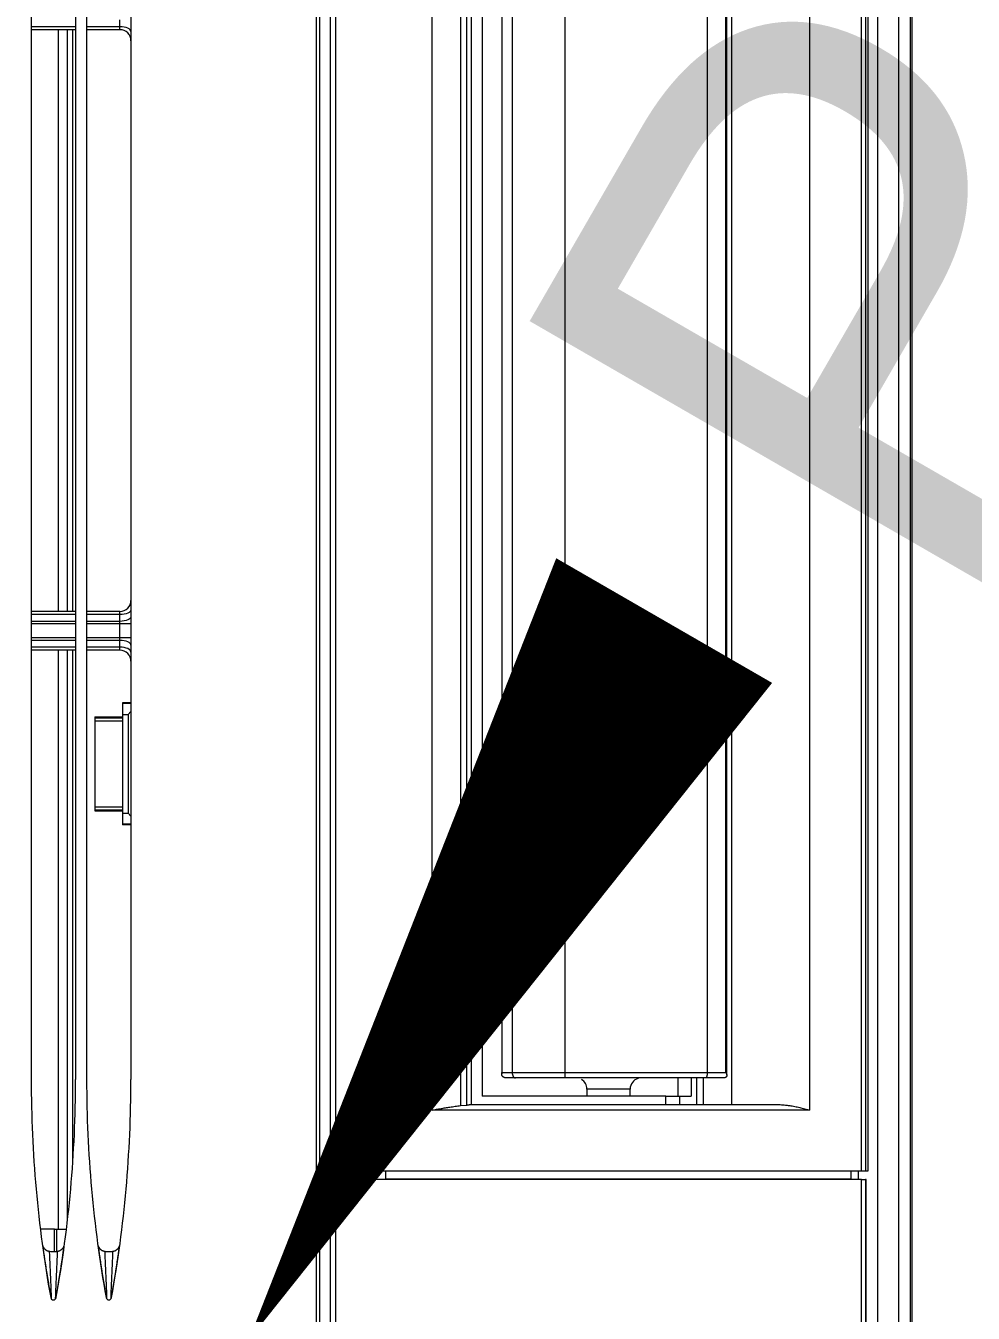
# Model space of a CAD drawing. Header units: metres. Extents: x -101133.8 to -101066.7, y -24899.3 to -24824.7.
# Drawn here: x -101102.3353 to -101102.1643, y -24841.4714 to -24841.239 of the extents above; entities that cross this region are included whole.
import ezdxf

# ---------------------------------------------------------------- set-up
doc = ezdxf.new("R2010")
doc.units = ezdxf.units.M
doc.header["$LTSCALE"] = 0.2
doc.header["$PDSIZE"] = -5
for name, color, linetype in [('CMT-COTATION DIVERS', 1, 'Continuous'), ('CMT-CVC-MATERIEL', 30, 'Continuous'), ('CMT-PLB-EV-SOUS DALLAGE', 1, 'Continuous')]:
    doc.layers.add(name, color=color, linetype=linetype)
doc.styles.add('Arial', font='arial.ttf')
doc.styles.get("Standard").update_dxf_attribs({"font": 'arial.ttf'})
doc.dimstyles.get("Standard").update_dxf_attribs({"dimtxt": 0.18, "dimasz": 0.18, "dimexe": 0.18, "dimexo": 0.0625, "dimgap": 0.09, "dimtad": 0, "dimtih": 1, "dimtoh": 1, "dimdec": 4, "dimzin": 0, "dimdsep": 46, "dimtxsty": 'Standard', "dimcen": 0.09, "dimadec": 0, "dimazin": 0, "dimtfac": 1, "dimtdec": 4, "dimtofl": 0, "dimtmove": 0, "dimatfit": 3, "dimfxl": 1, "dimtolj": 1, "dimtzin": 0, "dimarcsym": 0})

# ---------------------------------------------------------------- blocks, each defined once
blk = doc.blocks.new('Cassette 600x600')
at = {"linetype": 'Continuous', "lineweight": 13}
for p, q in [((-20143.73, 107.01), (-20417.73, 107.01)), ((-20340.23, 99.01), (-20340.23, 107.01)), ((-20339.68, 99.01), (-20339.68, 107.01)), ((-20338.44, 99.01), (-20338.44, 107.01)), ((-20337.99, 99.01), (-20337.99, 107.01)), ((-20335.47, 99.01), (-20335.47, 107.01)), ((-20335.02, 99.01), (-20335.02, 107.01)), ((-20333.78, 99.01), (-20333.78, 107.01)), ((-20333.23, 99.01), (-20333.23, 107.01)), ((-20228.23, 99.01), (-20228.23, 107.01)), ((-20227.68, 99.01), (-20227.68, 107.01)), ((-20449.23, 104.73), (-20449.23, 104.76)), ((-20444.73, 102.83), (-20444.73, 105.36)), ((-20455.73, 103.7), (-20455.73, 103.74)), ((-20455.73, 102.27), (-20455.73, 102.31)), ((-20448.72, 103.7), (-20448.73, 103.53)), ((-20448.73, 102.83), (-20444.73, 102.83)), ((-20448.73, 102.48), (-20448.72, 102.31)), ((-20448.73, 102.42), (-20444.73, 102.42)), ((-20444.73, 102.83), (-20444.73, 102.42)), ((-20444.73, 102.42), (-20444.73, 100.65)), ((-20449.23, 101.25), (-20449.23, 101.28)), ((-20444.73, 102.1), (-20340.23, 102.1)), ((-20443.28, 100.48), (-20340.23, 100.48)), ((-20333.23, 102.1), (-20228.23, 102.1)), ((-20333.23, 100.48), (-20228.23, 100.48)), ((-20432.64, 99.51), (-20340.23, 99.51)), ((-20143.73, 99.01), (-20417.73, 99.01)), ((-20333.23, 99.51), (-20228.23, 99.51)), ((-20143.73, 97.01), (-20417.73, 97.01)), ((-20352.23, 95.54), (-20369.23, 95.54)), ((-20369.23, 95.54), (-20369.23, 90.51)), ((-20369.05, 95.54), (-20369.05, 90.51)), ((-20368.48, 95.54), (-20368.48, 90.51)), ((-20352.98, 95.54), (-20352.98, 90.51)), ((-20352.41, 95.54), (-20352.41, 90.51)), ((-20352.23, 95.54), (-20352.23, 90.51)), ((-20340.23, 91.01), (-20340.23, 97.01)), ((-20339.68, 91.01), (-20339.68, 97.01)), ((-20338.44, 91.01), (-20338.44, 97.01)), ((-20337.99, 91.01), (-20337.99, 97.01)), ((-20335.47, 91.01), (-20335.47, 97.01)), ((-20335.02, 91.01), (-20335.02, 97.01)), ((-20333.78, 91.01), (-20333.78, 97.01)), ((-20333.23, 91.01), (-20333.23, 97.01)), ((-20228.23, 91.01), (-20228.23, 97.01)), ((-20227.68, 91.01), (-20227.68, 97.01)), ((-20455.73, 93.7), (-20455.73, 93.74)), ((-20448.72, 93.7), (-20448.73, 93.53)), ((-20455.73, 92.27), (-20455.73, 92.31)), ((-20448.73, 92.48), (-20448.72, 92.31)), ((-20340.23, 91.01), (-20339.68, 91.01)), ((-20339.69, 90.61), (-20339.68, 91.01)), ((-20339.68, 91.01), (-20338.44, 91.01)), ((-20338.46, 90.61), (-20338.44, 91.01)), ((-20338.44, 91.01), (-20337.99, 91.01)), ((-20337.99, 89.01), (-20337.99, 91.01)), ((-20337.99, 91.01), (-20335.47, 91.01)), ((-20335.47, 89.01), (-20335.47, 91.01)), ((-20335.47, 91.01), (-20335.02, 91.01)), ((-20335.02, 91.01), (-20333.78, 91.01)), ((-20335, 90.61), (-20335.02, 91.01)), ((-20333.78, 91.01), (-20333.23, 91.01)), ((-20333.77, 90.61), (-20333.78, 91.01)), ((-20228.23, 91.01), (-20227.68, 91.01)), ((-20227.69, 90.61), (-20227.68, 91.01)), ((-20227.68, 91.01), (-20226.44, 91.01)), ((-20143.73, 89.01), (-20417.73, 89.01)), ((-20369.23, 90.51), (-20371.73, 90.51)), ((-20371.73, 89.01), (-20371.73, 90.51)), ((-20371.63, 89.01), (-20371.63, 90.51)), ((-20369.66, 89.53), (-20370.18, 89.01)), ((-20369.66, 90.51), (-20369.66, 89.53)), ((-20351.8, 89.53), (-20369.66, 89.53)), ((-20369.05, 90.51), (-20369.23, 90.51)), ((-20368.48, 90.51), (-20369.05, 90.51)), ((-20352.98, 90.51), (-20368.48, 90.51)), ((-20352.41, 90.51), (-20352.98, 90.51)), ((-20352.23, 90.51), (-20352.41, 90.51)), ((-20349.73, 90.51), (-20352.23, 90.51)), ((-20351.8, 90.51), (-20351.8, 89.53)), ((-20351.28, 89.01), (-20351.8, 89.53)), ((-20349.83, 89.01), (-20349.83, 90.51)), ((-20349.73, 89.01), (-20349.73, 90.51)), ((-20340.57, 89.01), (-20340.4, 89.04)), ((-20340.4, 89.04), (-20340.23, 89.16)), ((-20340.23, 89.16), (-20340.07, 89.34)), ((-20340.07, 89.34), (-20339.94, 89.59)), ((-20339.94, 89.59), (-20339.83, 89.89)), ((-20339.83, 89.89), (-20339.75, 90.24)), ((-20339.75, 90.24), (-20339.69, 90.61)), ((-20339.34, 89.01), (-20339.16, 89.04)), ((-20339.16, 89.04), (-20338.99, 89.16)), ((-20338.99, 89.16), (-20338.84, 89.34)), ((-20338.84, 89.34), (-20338.7, 89.59)), ((-20338.7, 89.59), (-20338.59, 89.89)), ((-20338.59, 89.89), (-20338.51, 90.24)), ((-20338.51, 90.24), (-20338.46, 90.61)), ((-20334.95, 90.24), (-20335, 90.61)), ((-20334.87, 89.89), (-20334.95, 90.24)), ((-20334.76, 89.59), (-20334.87, 89.89)), ((-20334.62, 89.34), (-20334.76, 89.59)), ((-20334.47, 89.16), (-20334.62, 89.34)), ((-20334.3, 89.04), (-20334.47, 89.16)), ((-20334.12, 89.01), (-20334.3, 89.04)), ((-20333.71, 90.24), (-20333.77, 90.61)), ((-20333.63, 89.89), (-20333.71, 90.24)), ((-20333.52, 89.59), (-20333.63, 89.89)), ((-20333.39, 89.34), (-20333.52, 89.59)), ((-20333.23, 89.16), (-20333.39, 89.34)), ((-20333.06, 89.04), (-20333.23, 89.16)), ((-20332.89, 89.01), (-20333.06, 89.04)), ((-20228.57, 89.01), (-20228.4, 89.04)), ((-20228.4, 89.04), (-20228.23, 89.16)), ((-20228.23, 89.16), (-20228.07, 89.34)), ((-20228.07, 89.34), (-20227.94, 89.59)), ((-20227.94, 89.59), (-20227.83, 89.89)), ((-20227.83, 89.89), (-20227.75, 90.24)), ((-20227.75, 90.24), (-20227.69, 90.61)), ((-20465.93, 55.51), (-20095.53, 55.51)), ((-20095.53, 55.01), (-20465.93, 55.01)), ((-20465.93, 53.01), (-20456.73, 53.01)), ((-20465.93, 52.01), (-20435.73, 52.01)), ((-20456.73, 53.01), (-20435.73, 53.01)), ((-20437.73, 53.01), (-20436.94, 53.01)), ((-20435.73, 53.01), (-20435.73, 52.01)), ((-20435.73, -42.83), (-20435.73, 52.01)), ((-20435.73, 52.01), (-20434.23, 52.01)), ((-20434.23, 53.01), (-20127.23, 53.01)), ((-20434.23, 52.01), (-20434.23, 53.01)), ((-20434.23, -42.83), (-20434.23, 52.01)), ((-20434.23, 52.01), (-20127.23, 52.01)), ((-20435.63, 43.01), (-20434.23, 43.01)), ((-20435.63, 43.01), (-20435.63, -40.99)), ((-20423.23, 34.66), (-20138.23, 34.66)), ((-20423.23, -33.48), (-20423.23, 34.66)), ((-20422.42, 29.53), (-20422.32, 28.38)), ((-20139.04, 29.53), (-20422.42, 29.53)), ((-20422.32, 28.38), (-20139.14, 28.38)), ((-20422.23, 27.75), (-20422.23, -27.9)), ((-20139.23, 27.61), (-20422.23, 27.61)), ((-20140.73, 25.61), (-20420.73, 25.61)), ((-20420.73, -7.53), (-20420.73, 25.61)), ((-20417.43, 21.2), (-20417.42, 21.38)), ((-20417.43, 19.6), (-20417.43, 21.2)), ((-20144.77, 22.09), (-20416.69, 22.09)), ((-20416.43, 22.05), (-20416.43, 20.21)), ((-20145.03, 22.05), (-20416.43, 22.05)), ((-20417.43, 10.67), (-20417.43, 19.6)), ((-20416.43, 20.21), (-20416.43, 10.71)), ((-20145.03, 20.21), (-20416.43, 20.21)), ((-20417.43, -14.7), (-20417.43, 10.67)), ((-20416.43, 10.71), (-20416.43, -14.99)), ((-20145.03, 10.71), (-20416.43, 10.71)), ((-20419.43, 6.71), (-20420.73, 6.71)), ((-20419.43, -1.09), (-20419.43, 6.71)), ((-20420.73, -1.09), (-20419.43, -1.09)), ((-20422.23, -7.53), (-20420.73, -7.53)), ((-20420.73, -7.53), (-20420.73, -9.99)), ((-20420.73, -9.99), (-20422.23, -9.99)), ((-20417.43, -9.69), (-20420.73, -9.69)), ((-20420.73, -9.99), (-20420.73, -12.11)), ((-20417.43, -13.09), (-20422.23, -13.09)), ((-20417.43, -12.11), (-20420.73, -12.11)), ((-20417.43, -14.26), (-20422.23, -14.26)), ((-20417.43, -17.85), (-20417.43, -14.7)), ((-20145.03, -14.99), (-20416.43, -14.99)), ((-20416.43, -14.99), (-20416.43, -18.37)), ((-20417.42, -18.07), (-20417.43, -17.85)), ((-20416.95, -18.53), (-20144.51, -18.53)), ((-20416.43, -18.37), (-20145.03, -18.37)), ((-20422.23, -19.44), (-20139.23, -19.44)), ((-20138.23, -33.48), (-20423.23, -33.48)), ((-20435.73, -40.99), (-20435.63, -40.99)), ((-20435.63, -40.99), (-20434.23, -40.99)), ((-20573.93, -43.69), (-20435.73, -43.69)), ((-20572.62, -42.83), (-20435.73, -42.83)), ((-20435.73, -43.54), (-20572.62, -43.54)), ((-20435.73, -42.3), (-20434.23, -42.3)), ((-20435.73, -42.83), (-20435.73, -43.54)), ((-20435.73, -43.69), (-20435.73, -43.54)), ((-20434.23, -42.83), (-20127.23, -42.83)), ((-20434.23, -43.54), (-20434.23, -42.83)), ((-20127.23, -43.54), (-20434.23, -43.54)), ((-20434.23, -44), (-20434.23, -43.54)), ((-20127.23, -44), (-20434.23, -44)), ((-19987.53, -45.76), (-20573.93, -45.76)), ((-20573.93, -49.58), (-19987.53, -49.58)), ((-19987.53, -51.6), (-20573.93, -51.6)), ((-20573.93, -51.99), (-19987.53, -51.99))]:
    blk.add_line(p, q, dxfattribs=at)
for centre, radius, start, end in [((-20417.73, -115.49), 222.5, 90, 100.1875), ((-20456.99, 103.01), 0.5, 100.1875, 259.8125), ((-20417.73, 321.51), 222.5, 259.8125, 270), ((-20417.73, -125.49), 222.5, 90, 100.1875), ((-20456.99, 93.01), 0.5, 100.1875, 259.8125), ((-20417.73, 311.51), 222.5, 259.8125, 270), ((-20342.23, 91.01), 2, 270, 0), ((-20331.23, 91.01), 2, 180, 270), ((-20230.23, 91.01), 2, 270, 0), ((-20416.68, 2.44), 8.27, 88.2687, 95.2085), ((-20419.43, 8.71), 2, 270, 329.2042), ((-20419.43, -3.09), 2, 16.6773, 90)]:
    blk.add_arc(centre, radius, start, end, dxfattribs=at)
for points, knots in [([(-20447.72, 104.95), (-20447.93, 104.92), (-20448.14, 104.89), (-20448.35, 104.86), (-20448.56, 104.83), (-20448.76, 104.8), (-20448.97, 104.77), (-20449.18, 104.74), (-20449.4, 104.71), (-20449.6, 104.68), (-20449.81, 104.65), (-20450.01, 104.62), (-20450.23, 104.59), (-20450.45, 104.56), (-20450.69, 104.52), (-20450.93, 104.48), (-20451.17, 104.45), (-20451.4, 104.41), (-20451.63, 104.38), (-20451.86, 104.34), (-20452.1, 104.3), (-20452.33, 104.27), (-20452.57, 104.23), (-20452.8, 104.19), (-20453.03, 104.15), (-20453.27, 104.12), (-20453.5, 104.08), (-20453.73, 104.04), (-20453.97, 104), (-20454.2, 103.96), (-20454.43, 103.92), (-20454.66, 103.89), (-20454.89, 103.85), (-20455.13, 103.81), (-20455.38, 103.76), (-20455.64, 103.72), (-20455.83, 103.68), (-20455.98, 103.66), (-20456.08, 103.64), (-20456.19, 103.62), (-20456.3, 103.6), (-20456.42, 103.58), (-20456.54, 103.56), (-20456.66, 103.54), (-20456.78, 103.52), (-20456.9, 103.5), (-20457.02, 103.47), (-20457.14, 103.45), (-20457.26, 103.43)], [0, 0, 0, 0, 1, 1, 1, 2, 2, 2, 3, 3, 3, 4, 4, 4, 5, 5, 5, 6, 6, 6, 7, 7, 7, 8, 8, 8, 9, 9, 9, 10, 10, 10, 11, 11, 11, 12, 12, 12, 13, 13, 13, 14, 14, 14, 15, 15, 15, 16, 16, 16, 16]), ([(-20447.72, 104.95), (-20447.73, 104.94), (-20447.74, 104.94), (-20447.74, 104.94), (-20447.75, 104.93), (-20447.76, 104.93), (-20447.77, 104.93), (-20447.77, 104.92), (-20447.78, 104.92), (-20447.79, 104.92), (-20447.8, 104.92), (-20447.8, 104.91), (-20447.81, 104.91), (-20447.84, 104.9), (-20447.87, 104.88), (-20447.9, 104.87), (-20447.93, 104.85), (-20447.96, 104.84), (-20447.98, 104.82), (-20448.01, 104.81), (-20448.04, 104.79), (-20448.06, 104.77), (-20448.09, 104.76), (-20448.11, 104.74), (-20448.14, 104.72), (-20448.17, 104.7), (-20448.2, 104.67), (-20448.23, 104.64), (-20448.27, 104.61), (-20448.29, 104.59), (-20448.32, 104.56), (-20448.35, 104.53), (-20448.37, 104.5), (-20448.4, 104.47), (-20448.42, 104.44), (-20448.44, 104.41), (-20448.47, 104.38), (-20448.49, 104.34), (-20448.52, 104.29), (-20448.55, 104.24), (-20448.57, 104.2), (-20448.6, 104.15), (-20448.61, 104.11), (-20448.63, 104.06), (-20448.65, 104.02), (-20448.66, 103.97), (-20448.68, 103.92), (-20448.69, 103.87), (-20448.7, 103.83), (-20448.7, 103.82), (-20448.7, 103.81), (-20448.7, 103.8), (-20448.71, 103.79), (-20448.71, 103.78), (-20448.71, 103.77), (-20448.71, 103.76), (-20448.71, 103.74), (-20448.72, 103.73), (-20448.72, 103.72), (-20448.72, 103.71), (-20448.72, 103.7)], [0, 0, 0, 0, 1, 1, 1, 2, 2, 2, 3, 3, 3, 4, 4, 4, 5, 5, 5, 6, 6, 6, 7, 7, 7, 8, 8, 8, 9, 9, 9, 10, 10, 10, 11, 11, 11, 12, 12, 12, 13, 13, 13, 14, 14, 14, 15, 15, 15, 16, 16, 16, 17, 17, 17, 18, 18, 18, 19, 19, 19, 20, 20, 20, 20]), ([(-20457.37, 103.33), (-20457.01, 103.35), (-20456.65, 103.36), (-20456.29, 103.37), (-20455.93, 103.39), (-20455.57, 103.4), (-20455.21, 103.42), (-20454.85, 103.43), (-20454.49, 103.45), (-20454.13, 103.46), (-20453.77, 103.48), (-20453.41, 103.49), (-20453.05, 103.51), (-20452.69, 103.52), (-20452.33, 103.54), (-20451.97, 103.56), (-20451.61, 103.57), (-20451.25, 103.59), (-20450.89, 103.6), (-20450.52, 103.62), (-20450.16, 103.64), (-20449.8, 103.65), (-20449.44, 103.67), (-20449.08, 103.68), (-20448.72, 103.7)], [0, 0, 0, 0, 1, 1, 1, 2, 2, 2, 3, 3, 3, 4, 4, 4, 5, 5, 5, 6, 6, 6, 7, 7, 7, 8, 8, 8, 8]), ([(-20448.72, 102.31), (-20449.08, 102.33), (-20449.44, 102.34), (-20449.8, 102.36), (-20450.16, 102.37), (-20450.52, 102.39), (-20450.89, 102.41), (-20451.25, 102.42), (-20451.61, 102.44), (-20451.97, 102.45), (-20452.33, 102.47), (-20452.69, 102.49), (-20453.05, 102.5), (-20453.41, 102.52), (-20453.77, 102.53), (-20454.13, 102.55), (-20454.49, 102.56), (-20454.85, 102.58), (-20455.21, 102.59), (-20455.57, 102.61), (-20455.93, 102.62), (-20456.29, 102.64), (-20456.65, 102.65), (-20457.01, 102.66), (-20457.37, 102.68)], [0, 0, 0, 0, 1, 1, 1, 2, 2, 2, 3, 3, 3, 4, 4, 4, 5, 5, 5, 6, 6, 6, 7, 7, 7, 8, 8, 8, 8]), ([(-20457.26, 102.58), (-20457.14, 102.56), (-20457.02, 102.54), (-20456.9, 102.51), (-20456.78, 102.49), (-20456.66, 102.47), (-20456.54, 102.45), (-20456.42, 102.43), (-20456.3, 102.41), (-20456.19, 102.39), (-20456.08, 102.37), (-20455.98, 102.35), (-20455.83, 102.33), (-20455.64, 102.29), (-20455.38, 102.25), (-20455.13, 102.2), (-20454.89, 102.16), (-20454.66, 102.12), (-20454.43, 102.09), (-20454.2, 102.05), (-20453.97, 102.01), (-20453.73, 101.97), (-20453.5, 101.93), (-20453.27, 101.89), (-20453.03, 101.86), (-20452.8, 101.82), (-20452.57, 101.78), (-20452.33, 101.74), (-20452.1, 101.71), (-20451.86, 101.67), (-20451.63, 101.63), (-20451.4, 101.6), (-20451.17, 101.56), (-20450.93, 101.53), (-20450.69, 101.49), (-20450.45, 101.45), (-20450.23, 101.42), (-20450.01, 101.39), (-20449.81, 101.36), (-20449.6, 101.33), (-20449.4, 101.3), (-20449.18, 101.27), (-20448.97, 101.24), (-20448.76, 101.21), (-20448.56, 101.18), (-20448.35, 101.15), (-20448.14, 101.12), (-20447.93, 101.09), (-20447.72, 101.06)], [0, 0, 0, 0, 1, 1, 1, 2, 2, 2, 3, 3, 3, 4, 4, 4, 5, 5, 5, 6, 6, 6, 7, 7, 7, 8, 8, 8, 9, 9, 9, 10, 10, 10, 11, 11, 11, 12, 12, 12, 13, 13, 13, 14, 14, 14, 15, 15, 15, 16, 16, 16, 16]), ([(-20448.73, 103.53), (-20448.73, 103.51), (-20448.73, 103.49), (-20448.73, 103.47), (-20448.73, 103.45), (-20448.73, 103.42), (-20448.73, 103.4), (-20448.73, 103.38), (-20448.73, 103.36), (-20448.73, 103.34), (-20448.73, 103.32), (-20448.73, 103.3), (-20448.73, 103.28), (-20448.73, 103.26), (-20448.73, 103.23), (-20448.73, 103.21), (-20448.73, 103.19), (-20448.73, 103.17), (-20448.73, 103.14), (-20448.73, 103.12), (-20448.73, 103.1), (-20448.73, 103.07), (-20448.73, 103.05), (-20448.73, 103.03), (-20448.73, 103.01), (-20448.73, 102.98), (-20448.73, 102.96), (-20448.73, 102.94), (-20448.73, 102.91), (-20448.73, 102.89), (-20448.73, 102.87), (-20448.73, 102.85), (-20448.73, 102.82), (-20448.73, 102.8), (-20448.73, 102.78), (-20448.73, 102.76), (-20448.73, 102.73), (-20448.73, 102.71), (-20448.73, 102.69), (-20448.73, 102.67), (-20448.73, 102.65), (-20448.73, 102.63), (-20448.73, 102.61), (-20448.73, 102.59), (-20448.73, 102.57), (-20448.73, 102.54), (-20448.73, 102.52), (-20448.73, 102.5), (-20448.73, 102.48)], [0, 0, 0, 0, 1, 1, 1, 2, 2, 2, 3, 3, 3, 4, 4, 4, 5, 5, 5, 6, 6, 6, 7, 7, 7, 8, 8, 8, 9, 9, 9, 10, 10, 10, 11, 11, 11, 12, 12, 12, 13, 13, 13, 14, 14, 14, 15, 15, 15, 16, 16, 16, 16]), ([(-20448.72, 102.31), (-20448.71, 102.28), (-20448.71, 102.25), (-20448.7, 102.22), (-20448.7, 102.19), (-20448.69, 102.16), (-20448.68, 102.12), (-20448.67, 102.09), (-20448.67, 102.06), (-20448.66, 102.03), (-20448.65, 102), (-20448.64, 101.97), (-20448.63, 101.94), (-20448.61, 101.9), (-20448.6, 101.86), (-20448.58, 101.82), (-20448.56, 101.78), (-20448.54, 101.75), (-20448.52, 101.71), (-20448.49, 101.67), (-20448.47, 101.64), (-20448.44, 101.6), (-20448.41, 101.56), (-20448.38, 101.52), (-20448.35, 101.49), (-20448.33, 101.46), (-20448.31, 101.44), (-20448.28, 101.41), (-20448.26, 101.39), (-20448.23, 101.36), (-20448.2, 101.34), (-20448.17, 101.31), (-20448.15, 101.29), (-20448.12, 101.27), (-20448.08, 101.25), (-20448.05, 101.23), (-20448.02, 101.21), (-20447.99, 101.19), (-20447.97, 101.18), (-20447.95, 101.17), (-20447.93, 101.16), (-20447.9, 101.14), (-20447.87, 101.13), (-20447.85, 101.12), (-20447.82, 101.11), (-20447.8, 101.1), (-20447.77, 101.09), (-20447.75, 101.08), (-20447.72, 101.06)], [0, 0, 0, 0, 1, 1, 1, 2, 2, 2, 3, 3, 3, 4, 4, 4, 5, 5, 5, 6, 6, 6, 7, 7, 7, 8, 8, 8, 9, 9, 9, 10, 10, 10, 11, 11, 11, 12, 12, 12, 13, 13, 13, 14, 14, 14, 15, 15, 15, 16, 16, 16, 16]), ([(-20457.37, 93.33), (-20457.01, 93.35), (-20456.65, 93.36), (-20456.29, 93.37), (-20455.93, 93.39), (-20455.57, 93.4), (-20455.21, 93.42), (-20454.85, 93.43), (-20454.49, 93.45), (-20454.13, 93.46), (-20453.77, 93.48), (-20453.41, 93.49), (-20453.05, 93.51), (-20452.69, 93.52), (-20452.33, 93.54), (-20451.97, 93.56), (-20451.61, 93.57), (-20451.25, 93.59), (-20450.89, 93.6), (-20450.52, 93.62), (-20450.16, 93.64), (-20449.8, 93.65), (-20449.44, 93.67), (-20449.08, 93.68), (-20448.72, 93.7)], [0, 0, 0, 0, 1, 1, 1, 2, 2, 2, 3, 3, 3, 4, 4, 4, 5, 5, 5, 6, 6, 6, 7, 7, 7, 8, 8, 8, 8]), ([(-20447.72, 94.95), (-20447.93, 94.92), (-20448.14, 94.89), (-20448.35, 94.86), (-20448.56, 94.83), (-20448.76, 94.8), (-20448.97, 94.77), (-20449.18, 94.74), (-20449.4, 94.71), (-20449.6, 94.68), (-20449.81, 94.65), (-20450.01, 94.62), (-20450.23, 94.59), (-20450.45, 94.56), (-20450.69, 94.52), (-20450.93, 94.48), (-20451.17, 94.45), (-20451.4, 94.41), (-20451.63, 94.38), (-20451.86, 94.34), (-20452.1, 94.3), (-20452.33, 94.27), (-20452.57, 94.23), (-20452.8, 94.19), (-20453.03, 94.15), (-20453.27, 94.12), (-20453.5, 94.08), (-20453.73, 94.04), (-20453.97, 94), (-20454.2, 93.96), (-20454.43, 93.92), (-20454.66, 93.89), (-20454.89, 93.85), (-20455.13, 93.81), (-20455.38, 93.76), (-20455.64, 93.72), (-20455.83, 93.68), (-20455.98, 93.66), (-20456.08, 93.64), (-20456.19, 93.62), (-20456.3, 93.6), (-20456.42, 93.58), (-20456.54, 93.56), (-20456.66, 93.54), (-20456.78, 93.52), (-20456.9, 93.5), (-20457.02, 93.47), (-20457.14, 93.45), (-20457.26, 93.43)], [0, 0, 0, 0, 1, 1, 1, 2, 2, 2, 3, 3, 3, 4, 4, 4, 5, 5, 5, 6, 6, 6, 7, 7, 7, 8, 8, 8, 9, 9, 9, 10, 10, 10, 11, 11, 11, 12, 12, 12, 13, 13, 13, 14, 14, 14, 15, 15, 15, 16, 16, 16, 16]), ([(-20448.73, 93.53), (-20448.73, 93.51), (-20448.73, 93.49), (-20448.73, 93.47), (-20448.73, 93.45), (-20448.73, 93.42), (-20448.73, 93.4), (-20448.73, 93.38), (-20448.73, 93.36), (-20448.73, 93.34), (-20448.73, 93.32), (-20448.73, 93.3), (-20448.73, 93.28), (-20448.73, 93.26), (-20448.73, 93.23), (-20448.73, 93.21), (-20448.73, 93.19), (-20448.73, 93.17), (-20448.73, 93.14), (-20448.73, 93.12), (-20448.73, 93.1), (-20448.73, 93.07), (-20448.73, 93.05), (-20448.73, 93.03), (-20448.73, 93.01), (-20448.73, 92.98), (-20448.73, 92.96), (-20448.73, 92.94), (-20448.73, 92.91), (-20448.73, 92.89), (-20448.73, 92.87), (-20448.73, 92.85), (-20448.73, 92.82), (-20448.73, 92.8), (-20448.73, 92.78), (-20448.73, 92.76), (-20448.73, 92.73), (-20448.73, 92.71), (-20448.73, 92.69), (-20448.73, 92.67), (-20448.73, 92.65), (-20448.73, 92.63), (-20448.73, 92.61), (-20448.73, 92.59), (-20448.73, 92.57), (-20448.73, 92.54), (-20448.73, 92.52), (-20448.73, 92.5), (-20448.73, 92.48)], [0, 0, 0, 0, 1, 1, 1, 2, 2, 2, 3, 3, 3, 4, 4, 4, 5, 5, 5, 6, 6, 6, 7, 7, 7, 8, 8, 8, 9, 9, 9, 10, 10, 10, 11, 11, 11, 12, 12, 12, 13, 13, 13, 14, 14, 14, 15, 15, 15, 16, 16, 16, 16]), ([(-20447.72, 94.95), (-20447.73, 94.94), (-20447.74, 94.94), (-20447.74, 94.94), (-20447.75, 94.93), (-20447.76, 94.93), (-20447.77, 94.93), (-20447.77, 94.92), (-20447.78, 94.92), (-20447.79, 94.92), (-20447.8, 94.92), (-20447.8, 94.91), (-20447.81, 94.91), (-20447.84, 94.9), (-20447.87, 94.88), (-20447.9, 94.87), (-20447.93, 94.85), (-20447.96, 94.84), (-20447.98, 94.82), (-20448.01, 94.81), (-20448.04, 94.79), (-20448.06, 94.77), (-20448.09, 94.76), (-20448.11, 94.74), (-20448.14, 94.72), (-20448.17, 94.7), (-20448.2, 94.67), (-20448.23, 94.64), (-20448.27, 94.61), (-20448.29, 94.59), (-20448.32, 94.56), (-20448.35, 94.53), (-20448.37, 94.5), (-20448.4, 94.47), (-20448.42, 94.44), (-20448.44, 94.41), (-20448.47, 94.38), (-20448.49, 94.34), (-20448.52, 94.29), (-20448.55, 94.24), (-20448.57, 94.2), (-20448.6, 94.15), (-20448.61, 94.11), (-20448.63, 94.06), (-20448.65, 94.02), (-20448.66, 93.97), (-20448.68, 93.92), (-20448.69, 93.87), (-20448.7, 93.83), (-20448.7, 93.82), (-20448.7, 93.81), (-20448.7, 93.8), (-20448.71, 93.79), (-20448.71, 93.78), (-20448.71, 93.77), (-20448.71, 93.76), (-20448.71, 93.74), (-20448.72, 93.73), (-20448.72, 93.72), (-20448.72, 93.71), (-20448.72, 93.7)], [0, 0, 0, 0, 1, 1, 1, 2, 2, 2, 3, 3, 3, 4, 4, 4, 5, 5, 5, 6, 6, 6, 7, 7, 7, 8, 8, 8, 9, 9, 9, 10, 10, 10, 11, 11, 11, 12, 12, 12, 13, 13, 13, 14, 14, 14, 15, 15, 15, 16, 16, 16, 17, 17, 17, 18, 18, 18, 19, 19, 19, 20, 20, 20, 20]), ([(-20448.72, 92.31), (-20449.08, 92.33), (-20449.44, 92.34), (-20449.8, 92.36), (-20450.16, 92.37), (-20450.52, 92.39), (-20450.89, 92.41), (-20451.25, 92.42), (-20451.61, 92.44), (-20451.97, 92.45), (-20452.33, 92.47), (-20452.69, 92.49), (-20453.05, 92.5), (-20453.41, 92.52), (-20453.77, 92.53), (-20454.13, 92.55), (-20454.49, 92.56), (-20454.85, 92.58), (-20455.21, 92.59), (-20455.57, 92.61), (-20455.93, 92.62), (-20456.29, 92.64), (-20456.65, 92.65), (-20457.01, 92.66), (-20457.37, 92.68)], [0, 0, 0, 0, 1, 1, 1, 2, 2, 2, 3, 3, 3, 4, 4, 4, 5, 5, 5, 6, 6, 6, 7, 7, 7, 8, 8, 8, 8]), ([(-20457.26, 92.58), (-20457.14, 92.56), (-20457.02, 92.54), (-20456.9, 92.51), (-20456.78, 92.49), (-20456.66, 92.47), (-20456.54, 92.45), (-20456.42, 92.43), (-20456.3, 92.41), (-20456.19, 92.39), (-20456.08, 92.37), (-20455.98, 92.35), (-20455.83, 92.33), (-20455.64, 92.29), (-20455.38, 92.25), (-20455.13, 92.2), (-20454.89, 92.16), (-20454.66, 92.12), (-20454.43, 92.09), (-20454.2, 92.05), (-20453.97, 92.01), (-20453.73, 91.97), (-20453.5, 91.93), (-20453.27, 91.89), (-20453.03, 91.86), (-20452.8, 91.82), (-20452.57, 91.78), (-20452.33, 91.74), (-20452.1, 91.71), (-20451.86, 91.67), (-20451.63, 91.63), (-20451.4, 91.6), (-20451.17, 91.56), (-20450.93, 91.53), (-20450.69, 91.49), (-20450.45, 91.45), (-20450.23, 91.42), (-20450.01, 91.39), (-20449.81, 91.36), (-20449.6, 91.33), (-20449.4, 91.3), (-20449.18, 91.27), (-20448.97, 91.24), (-20448.76, 91.21), (-20448.56, 91.18), (-20448.35, 91.15), (-20448.14, 91.12), (-20447.93, 91.09), (-20447.72, 91.06)], [0, 0, 0, 0, 1, 1, 1, 2, 2, 2, 3, 3, 3, 4, 4, 4, 5, 5, 5, 6, 6, 6, 7, 7, 7, 8, 8, 8, 9, 9, 9, 10, 10, 10, 11, 11, 11, 12, 12, 12, 13, 13, 13, 14, 14, 14, 15, 15, 15, 16, 16, 16, 16]), ([(-20448.72, 92.31), (-20448.71, 92.28), (-20448.71, 92.25), (-20448.7, 92.22), (-20448.7, 92.19), (-20448.69, 92.16), (-20448.68, 92.12), (-20448.67, 92.09), (-20448.67, 92.06), (-20448.66, 92.03), (-20448.65, 92), (-20448.64, 91.97), (-20448.63, 91.94), (-20448.61, 91.9), (-20448.6, 91.86), (-20448.58, 91.82), (-20448.56, 91.78), (-20448.54, 91.75), (-20448.52, 91.71), (-20448.49, 91.67), (-20448.47, 91.64), (-20448.44, 91.6), (-20448.41, 91.56), (-20448.38, 91.52), (-20448.35, 91.49), (-20448.33, 91.46), (-20448.31, 91.44), (-20448.28, 91.41), (-20448.26, 91.39), (-20448.23, 91.36), (-20448.2, 91.34), (-20448.17, 91.31), (-20448.15, 91.29), (-20448.12, 91.27), (-20448.08, 91.25), (-20448.05, 91.23), (-20448.02, 91.21), (-20447.99, 91.19), (-20447.97, 91.18), (-20447.95, 91.17), (-20447.93, 91.16), (-20447.9, 91.14), (-20447.87, 91.13), (-20447.85, 91.12), (-20447.82, 91.11), (-20447.8, 91.1), (-20447.77, 91.09), (-20447.75, 91.08), (-20447.72, 91.06)], [0, 0, 0, 0, 1, 1, 1, 2, 2, 2, 3, 3, 3, 4, 4, 4, 5, 5, 5, 6, 6, 6, 7, 7, 7, 8, 8, 8, 9, 9, 9, 10, 10, 10, 11, 11, 11, 12, 12, 12, 13, 13, 13, 14, 14, 14, 15, 15, 15, 16, 16, 16, 16]), ([(-20423.23, 34.66), (-20423.23, 34.66), (-20423.23, 34.65), (-20423.23, 34.65), (-20423.23, 34.65), (-20423.23, 34.65), (-20423.23, 34.64), (-20423.23, 34.64), (-20423.23, 34.64), (-20423.23, 34.63), (-20423.22, 34.63), (-20423.22, 34.63), (-20423.22, 34.62), (-20423.19, 34.45), (-20423.14, 34.12), (-20423.09, 33.84), (-20423.04, 33.55), (-20422.99, 33.3), (-20422.95, 33.05), (-20422.91, 32.8), (-20422.86, 32.54), (-20422.82, 32.26), (-20422.77, 31.99), (-20422.73, 31.69), (-20422.69, 31.48), (-20422.66, 31.28), (-20422.64, 31.14), (-20422.62, 30.99), (-20422.6, 30.84), (-20422.58, 30.67), (-20422.55, 30.5), (-20422.53, 30.34), (-20422.51, 30.18), (-20422.49, 30.02), (-20422.47, 29.86), (-20422.45, 29.69), (-20422.42, 29.53)], [0, 0, 0, 0, 1, 1, 1, 2, 2, 2, 3, 3, 3, 4, 4, 4, 5, 5, 5, 6, 6, 6, 7, 7, 7, 8, 8, 8, 9, 9, 9, 10, 10, 10, 11, 11, 11, 12, 12, 12, 12]), ([(-20422.32, 28.38), (-20422.31, 28.36), (-20422.31, 28.33), (-20422.31, 28.3), (-20422.31, 28.28), (-20422.3, 28.25), (-20422.3, 28.22), (-20422.3, 28.2), (-20422.29, 28.17), (-20422.29, 28.15), (-20422.29, 28.12), (-20422.28, 28.1), (-20422.28, 28.07), (-20422.27, 28.05), (-20422.27, 28.03), (-20422.27, 28), (-20422.26, 27.98), (-20422.26, 27.96), (-20422.25, 27.94), (-20422.25, 27.92), (-20422.25, 27.9), (-20422.24, 27.88), (-20422.24, 27.86), (-20422.24, 27.84), (-20422.24, 27.83), (-20422.23, 27.82), (-20422.23, 27.81), (-20422.23, 27.81), (-20422.23, 27.8), (-20422.23, 27.79), (-20422.23, 27.79), (-20422.23, 27.78), (-20422.23, 27.77), (-20422.23, 27.77), (-20422.23, 27.76), (-20422.23, 27.76), (-20422.23, 27.75)], [0, 0, 0, 0, 1, 1, 1, 2, 2, 2, 3, 3, 3, 4, 4, 4, 5, 5, 5, 6, 6, 6, 7, 7, 7, 8, 8, 8, 9, 9, 9, 10, 10, 10, 11, 11, 11, 12, 12, 12, 12]), ([(-20417.42, 21.38), (-20417.42, 21.39), (-20417.42, 21.41), (-20417.41, 21.42), (-20417.41, 21.43), (-20417.41, 21.44), (-20417.41, 21.46), (-20417.41, 21.47), (-20417.4, 21.48), (-20417.4, 21.49), (-20417.4, 21.51), (-20417.4, 21.52), (-20417.39, 21.53), (-20417.39, 21.54), (-20417.39, 21.56), (-20417.38, 21.57), (-20417.38, 21.58), (-20417.38, 21.59), (-20417.37, 21.61), (-20417.37, 21.62), (-20417.36, 21.63), (-20417.36, 21.64), (-20417.35, 21.65), (-20417.35, 21.67), (-20417.34, 21.68), (-20417.34, 21.69), (-20417.33, 21.7), (-20417.33, 21.71), (-20417.32, 21.73), (-20417.31, 21.74), (-20417.31, 21.75), (-20417.3, 21.76), (-20417.29, 21.77), (-20417.29, 21.78), (-20417.28, 21.79), (-20417.27, 21.8), (-20417.27, 21.81), (-20417.26, 21.82), (-20417.24, 21.84), (-20417.23, 21.85), (-20417.22, 21.87), (-20417.21, 21.88), (-20417.2, 21.89), (-20417.19, 21.9), (-20417.17, 21.92), (-20417.16, 21.93), (-20417.15, 21.94), (-20417.14, 21.95), (-20417.12, 21.96), (-20417.11, 21.97), (-20417.09, 21.98), (-20417.07, 21.99), (-20417.05, 22), (-20417.03, 22.01), (-20417.01, 22.02), (-20417, 22.03), (-20416.98, 22.04), (-20416.96, 22.05), (-20416.94, 22.06), (-20416.92, 22.06), (-20416.9, 22.07), (-20416.87, 22.07), (-20416.84, 22.08), (-20416.82, 22.08), (-20416.79, 22.09), (-20416.76, 22.09), (-20416.73, 22.09), (-20416.71, 22.09), (-20416.68, 22.09), (-20416.65, 22.09), (-20416.62, 22.09), (-20416.59, 22.09), (-20416.57, 22.08), (-20416.55, 22.08), (-20416.54, 22.08), (-20416.53, 22.08), (-20416.52, 22.07), (-20416.51, 22.07), (-20416.5, 22.07), (-20416.49, 22.07), (-20416.48, 22.07), (-20416.47, 22.06), (-20416.46, 22.06), (-20416.44, 22.06), (-20416.43, 22.05), (-20416.43, 22.05), (-20416.43, 22.05), (-20416.43, 22.05), (-20416.43, 22.05), (-20416.43, 22.05), (-20416.43, 22.05), (-20416.43, 22.05), (-20416.43, 22.05), (-20416.43, 22.05), (-20416.43, 22.05), (-20416.43, 22.05), (-20416.43, 22.05)], [0, 0, 0, 0, 1, 1, 1, 2, 2, 2, 3, 3, 3, 4, 4, 4, 5, 5, 5, 6, 6, 6, 7, 7, 7, 8, 8, 8, 9, 9, 9, 10, 10, 10, 11, 11, 11, 12, 12, 12, 13, 13, 13, 14, 14, 14, 15, 15, 15, 16, 16, 16, 17, 17, 17, 18, 18, 18, 19, 19, 19, 20, 20, 20, 21, 21, 21, 22, 22, 22, 23, 23, 23, 24, 24, 24, 25, 25, 25, 26, 26, 26, 27, 27, 27, 28, 28, 28, 29, 29, 29, 30, 30, 30, 31, 31, 31, 32, 32, 32, 32]), ([(-20416.43, 20.21), (-20416.46, 20.2), (-20416.49, 20.2), (-20416.51, 20.2), (-20416.54, 20.2), (-20416.57, 20.2), (-20416.6, 20.19), (-20416.63, 20.19), (-20416.65, 20.19), (-20416.68, 20.18), (-20416.71, 20.18), (-20416.73, 20.18), (-20416.76, 20.17), (-20416.79, 20.17), (-20416.81, 20.16), (-20416.84, 20.15), (-20416.86, 20.15), (-20416.89, 20.14), (-20416.91, 20.13), (-20416.94, 20.12), (-20416.96, 20.11), (-20416.99, 20.1), (-20417.01, 20.09), (-20417.03, 20.08), (-20417.05, 20.07), (-20417.08, 20.06), (-20417.1, 20.05), (-20417.12, 20.04), (-20417.14, 20.03), (-20417.16, 20.02), (-20417.18, 20), (-20417.2, 19.99), (-20417.21, 19.98), (-20417.23, 19.96), (-20417.25, 19.95), (-20417.26, 19.94), (-20417.28, 19.92), (-20417.29, 19.91), (-20417.31, 19.89), (-20417.32, 19.88), (-20417.33, 19.86), (-20417.34, 19.85), (-20417.35, 19.83), (-20417.37, 19.82), (-20417.37, 19.8), (-20417.38, 19.78), (-20417.39, 19.77), (-20417.4, 19.75), (-20417.41, 19.74), (-20417.41, 19.73), (-20417.41, 19.72), (-20417.41, 19.71), (-20417.42, 19.7), (-20417.42, 19.69), (-20417.42, 19.69), (-20417.42, 19.68), (-20417.42, 19.67), (-20417.43, 19.66), (-20417.43, 19.65), (-20417.43, 19.64), (-20417.43, 19.63), (-20417.43, 19.63), (-20417.43, 19.63), (-20417.43, 19.63), (-20417.43, 19.62), (-20417.43, 19.62), (-20417.43, 19.62), (-20417.43, 19.62), (-20417.43, 19.61), (-20417.43, 19.61), (-20417.43, 19.61), (-20417.43, 19.61), (-20417.43, 19.6)], [0, 0, 0, 0, 1, 1, 1, 2, 2, 2, 3, 3, 3, 4, 4, 4, 5, 5, 5, 6, 6, 6, 7, 7, 7, 8, 8, 8, 9, 9, 9, 10, 10, 10, 11, 11, 11, 12, 12, 12, 13, 13, 13, 14, 14, 14, 15, 15, 15, 16, 16, 16, 17, 17, 17, 18, 18, 18, 19, 19, 19, 20, 20, 20, 21, 21, 21, 22, 22, 22, 23, 23, 23, 24, 24, 24, 24]), ([(-20416.43, -14.99), (-20416.46, -14.99), (-20416.49, -14.99), (-20416.51, -14.99), (-20416.54, -14.99), (-20416.57, -14.99), (-20416.6, -14.99), (-20416.63, -14.99), (-20416.65, -14.99), (-20416.68, -14.98), (-20416.71, -14.98), (-20416.73, -14.98), (-20416.76, -14.98), (-20416.79, -14.98), (-20416.81, -14.97), (-20416.84, -14.97), (-20416.86, -14.97), (-20416.89, -14.96), (-20416.91, -14.96), (-20416.94, -14.95), (-20416.96, -14.95), (-20416.99, -14.95), (-20417.01, -14.94), (-20417.03, -14.94), (-20417.05, -14.93), (-20417.08, -14.93), (-20417.1, -14.92), (-20417.12, -14.91), (-20417.14, -14.91), (-20417.16, -14.9), (-20417.18, -14.9), (-20417.2, -14.89), (-20417.21, -14.88), (-20417.23, -14.88), (-20417.25, -14.87), (-20417.26, -14.86), (-20417.28, -14.86), (-20417.29, -14.85), (-20417.31, -14.84), (-20417.32, -14.84), (-20417.33, -14.83), (-20417.34, -14.82), (-20417.35, -14.81), (-20417.37, -14.81), (-20417.37, -14.8), (-20417.38, -14.79), (-20417.39, -14.78), (-20417.4, -14.77), (-20417.41, -14.77), (-20417.41, -14.76), (-20417.41, -14.76), (-20417.41, -14.75), (-20417.42, -14.75), (-20417.42, -14.75), (-20417.42, -14.74), (-20417.42, -14.74), (-20417.42, -14.73), (-20417.43, -14.73), (-20417.43, -14.73), (-20417.43, -14.72), (-20417.43, -14.72), (-20417.43, -14.72), (-20417.43, -14.72), (-20417.43, -14.71), (-20417.43, -14.71), (-20417.43, -14.71), (-20417.43, -14.71), (-20417.43, -14.71), (-20417.43, -14.71), (-20417.43, -14.71), (-20417.43, -14.71), (-20417.43, -14.7), (-20417.43, -14.7)], [0, 0, 0, 0, 1, 1, 1, 2, 2, 2, 3, 3, 3, 4, 4, 4, 5, 5, 5, 6, 6, 6, 7, 7, 7, 8, 8, 8, 9, 9, 9, 10, 10, 10, 11, 11, 11, 12, 12, 12, 13, 13, 13, 14, 14, 14, 15, 15, 15, 16, 16, 16, 17, 17, 17, 18, 18, 18, 19, 19, 19, 20, 20, 20, 21, 21, 21, 22, 22, 22, 23, 23, 23, 24, 24, 24, 24]), ([(-20416.43, -18.37), (-20416.43, -18.37), (-20416.43, -18.37), (-20416.43, -18.37), (-20416.43, -18.37), (-20416.43, -18.37), (-20416.43, -18.37), (-20416.43, -18.37), (-20416.43, -18.37), (-20416.43, -18.37), (-20416.43, -18.37), (-20416.43, -18.38), (-20416.43, -18.38), (-20416.44, -18.38), (-20416.44, -18.38), (-20416.45, -18.38), (-20416.45, -18.38), (-20416.46, -18.39), (-20416.46, -18.39), (-20416.47, -18.39), (-20416.47, -18.39), (-20416.47, -18.4), (-20416.48, -18.4), (-20416.48, -18.4), (-20416.49, -18.4), (-20416.51, -18.41), (-20416.54, -18.43), (-20416.58, -18.44), (-20416.61, -18.46), (-20416.64, -18.47), (-20416.67, -18.48), (-20416.7, -18.49), (-20416.72, -18.5), (-20416.76, -18.5), (-20416.79, -18.51), (-20416.82, -18.52), (-20416.84, -18.52), (-20416.87, -18.53), (-20416.89, -18.53), (-20416.91, -18.53), (-20416.93, -18.53), (-20416.95, -18.53), (-20416.97, -18.53), (-20416.99, -18.53), (-20417.01, -18.53), (-20417.03, -18.53), (-20417.05, -18.53), (-20417.07, -18.52), (-20417.09, -18.52), (-20417.11, -18.51), (-20417.12, -18.51), (-20417.13, -18.51), (-20417.15, -18.5), (-20417.16, -18.5), (-20417.17, -18.49), (-20417.19, -18.48), (-20417.2, -18.48), (-20417.21, -18.47), (-20417.22, -18.46), (-20417.24, -18.45), (-20417.25, -18.44), (-20417.26, -18.43), (-20417.26, -18.43), (-20417.27, -18.42), (-20417.28, -18.41), (-20417.28, -18.41), (-20417.29, -18.4), (-20417.3, -18.39), (-20417.3, -18.38), (-20417.31, -18.37), (-20417.32, -18.36), (-20417.32, -18.35), (-20417.33, -18.35), (-20417.33, -18.34), (-20417.34, -18.33), (-20417.35, -18.32), (-20417.35, -18.31), (-20417.36, -18.3), (-20417.36, -18.29), (-20417.37, -18.27), (-20417.37, -18.26), (-20417.37, -18.25), (-20417.38, -18.24), (-20417.38, -18.23), (-20417.39, -18.22), (-20417.39, -18.21), (-20417.39, -18.19), (-20417.39, -18.18), (-20417.4, -18.17), (-20417.4, -18.16), (-20417.4, -18.14), (-20417.41, -18.13), (-20417.41, -18.12), (-20417.41, -18.11), (-20417.41, -18.09), (-20417.41, -18.08), (-20417.42, -18.07)], [0, 0, 0, 0, 1, 1, 1, 2, 2, 2, 3, 3, 3, 4, 4, 4, 5, 5, 5, 6, 6, 6, 7, 7, 7, 8, 8, 8, 9, 9, 9, 10, 10, 10, 11, 11, 11, 12, 12, 12, 13, 13, 13, 14, 14, 14, 15, 15, 15, 16, 16, 16, 17, 17, 17, 18, 18, 18, 19, 19, 19, 20, 20, 20, 21, 21, 21, 22, 22, 22, 23, 23, 23, 24, 24, 24, 25, 25, 25, 26, 26, 26, 27, 27, 27, 28, 28, 28, 29, 29, 29, 30, 30, 30, 31, 31, 31, 32, 32, 32, 32]), ([(-20422.23, -27.9), (-20422.24, -28.06), (-20422.25, -28.23), (-20422.27, -28.4), (-20422.28, -28.56), (-20422.29, -28.73), (-20422.31, -28.9), (-20422.32, -29.07), (-20422.34, -29.24), (-20422.35, -29.4), (-20422.37, -29.56), (-20422.39, -29.69), (-20422.42, -29.9), (-20422.45, -30.14), (-20422.51, -30.49), (-20422.57, -30.8), (-20422.64, -31.12), (-20422.7, -31.41), (-20422.77, -31.7), (-20422.84, -31.99), (-20422.91, -32.27), (-20423, -32.59), (-20423.08, -32.91), (-20423.17, -33.26), (-20423.22, -33.46), (-20423.22, -33.46), (-20423.22, -33.46), (-20423.23, -33.46), (-20423.23, -33.47), (-20423.23, -33.47), (-20423.23, -33.47), (-20423.23, -33.47), (-20423.23, -33.47), (-20423.23, -33.48), (-20423.23, -33.48), (-20423.23, -33.48), (-20423.23, -33.48)], [0, 0, 0, 0, 1, 1, 1, 2, 2, 2, 3, 3, 3, 4, 4, 4, 5, 5, 5, 6, 6, 6, 7, 7, 7, 8, 8, 8, 9, 9, 9, 10, 10, 10, 11, 11, 11, 12, 12, 12, 12])]:
    blk.add_open_spline(points, degree=3, knots=knots, dxfattribs=at)
blk = doc.blocks.new('COT-45')
at = {"color": 0}
for p, q in [((0, -1), (0, 1)), ((-1, 0), (1, 0))]:
    blk.add_line(p, q, dxfattribs=at)
at = {"color": 0, "const_width": 0.4}
blk.add_lwpolyline([(-0.4419, -0.4419), (0.4419, 0.4419)], dxfattribs=at)
blk = doc.blocks.new('*D100')
at = {"layer": 'CMT-COTATION DIVERS', "color": 0, "lineweight": -2}
for p, q in [((-101102.4716, -24841.75016), (-101102.4716, -24840.95954)), ((-101100.54331, -24841.75016), (-101100.54331, -24840.95954)), ((-101102.4466, -24841.00954), (-101100.56831, -24841.00954))]:
    blk.add_line(p, q, dxfattribs=at)
at = {"layer": 'Defpoints', "color": 0, "lineweight": 15}
for p in [(-101100.54331, -24841.00954), (-101102.4716, -24841.78016), (-101100.54331, -24841.78016)]:
    blk.add_point(p, dxfattribs=at)
at = {"layer": 'CMT-COTATION DIVERS', "color": 0, "lineweight": -2, "xscale": 0.025, "yscale": 0.025, "zscale": 0.025, "rotation": 180}
blk.add_blockref('COT-45', (-101102.4716, -24841.00954), dxfattribs=at)
at = {"layer": 'CMT-COTATION DIVERS', "color": 0, "lineweight": -2, "xscale": 0.025, "yscale": 0.025, "zscale": 0.025}
blk.add_blockref('COT-45', (-101100.54331, -24841.00954), dxfattribs=at)
at = {"layer": 'CMT-COTATION DIVERS', "color": 0, "lineweight": 15, "insert": (-101101.50745, -24840.93372), "char_height": 0.075, "attachment_point": 5}
blk.add_mtext('\\A1;193', dxfattribs=at)

msp = doc.modelspace()

# ---------------------------------------------------------------- linework, layer by layer
at = {"layer": 'CMT-PLB-EV-SOUS DALLAGE', "linetype": 'Continuous', "lineweight": 20}
msp.add_lwpolyline([(-101102.44505, -24841.7361, 0, 0, 0), (-101102.29505, -24841.47629, 0, 0.045, 0), (-101102.22005, -24841.34638, 0.045, 0.045, 0)], format="xyseb", dxfattribs=at)

# ---------------------------------------------------------------- block references
at = {"layer": 'CMT-CVC-MATERIEL', "xscale": 0.001, "yscale": 0.001, "zscale": 0.001, "rotation": 90}
msp.add_blockref('Cassette 600x600', (-101102.22728, -24821.01151), dxfattribs=at)

# ---------------------------------------------------------------- texts
at = {"layer": 'CMT-PLB-EV-SOUS DALLAGE', "linetype": 'Continuous', "lineweight": 20, "insert": (-101102.20559, -24841.32793), "char_height": 0.1, "attachment_point": 4, "rotation": 60, "style": 'Arial'}
msp.add_mtext('PVCø100', dxfattribs=at)

# ---------------------------------------------------------------- dimensions: what is measured, and where the dimension line sits
at = {"layer": 'CMT-COTATION DIVERS', "lineweight": 15}
dim = msp.add_linear_dim(base=(-101100.54331, -24841.00954), p1=(-101102.4716, -24841.78016), p2=(-101100.54331, -24841.78016), dimstyle='Standard', override={"dimscale": 0.05, "dimtxt": 1.5, "dimasz": 0.5, "dimexe": 1, "dimexo": 0.6, "dimgap": 0.75, "dimtad": 1, "dimtih": 0, "dimtoh": 0, "dimdec": 0, "dimlfac": 100, "dimblk": 'COT-45', "dimcen": 0, "dimadec": 2, "dimazin": 2, "dimtdec": 2, "dimtix": 1, "dimtmove": 1, "dimfrac": 1}, dxfattribs=at)
dim.commit()
dim.dimension.update_dxf_attribs({"geometry": '*D100', "text_midpoint": (-101101.50745, -24840.93372)})

doc.saveas('drawing.dxf')
